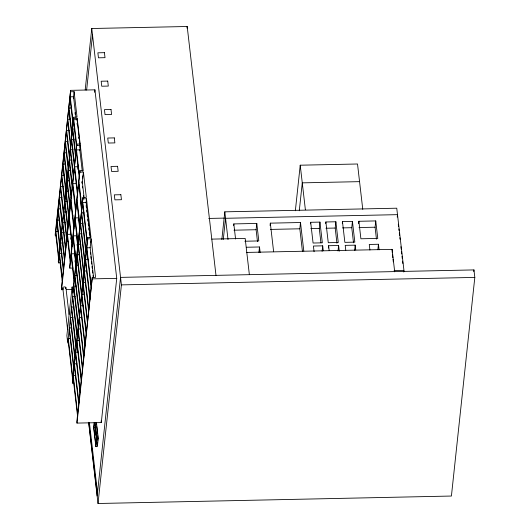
<?xml version="1.0" encoding="UTF-8"?>
<svg xmlns="http://www.w3.org/2000/svg" width="530" height="530" viewBox="0 0 530 530"><rect width="100%" height="100%" fill="white"/><g stroke="black" fill="none" stroke-linecap="round" stroke-linejoin="round"><path stroke-width="0.79" d="M70.622 90.352L55.186 234.578L55.345 235.982L70.622 90.352L94.923 89.835L116.732 278.356L101.296 422.582L76.996 423.092L76.837 421.688L92.273 277.462L95.585 277.389L91.12 238.778L87.808 238.851L72.365 383.077L74.021 383.038M73.398 98.242L74.101 91.69L70.788 91.763M74.101 91.69L77.042 117.143L73.73 117.216L58.293 261.436L58.452 262.847L60.937 262.794M58.452 262.847L73.73 117.216M77.029 120.191L77.208 118.554L73.895 118.621M77.208 118.554L80.149 144.008L76.843 144.074L61.401 288.3L61.566 289.711L63.149 289.678M61.566 289.711L76.843 144.074M85.178 90.001L91.763 28.514L187.189 26.5L215.988 275.368M79.798 147.28L80.149 144.008M72.497 218.413L72.848 215.134M76.188 183.963L76.366 182.327M77.771 169.202L78.208 165.102M79.791 150.334L80.315 145.412L77.002 145.485M86.622 90.06L92.511 35.013M80.315 145.412L83.236 170.68L79.924 170.753L69.655 266.716L69.814 268.12L73.127 268.054M69.814 268.12L79.924 170.753M81.918 182.982L82.097 181.34M82.448 178.06L82.673 175.94M74.445 255.751L74.975 250.829M76.466 236.883L76.817 233.604M78.221 220.48L78.745 215.558M80.328 200.797L80.765 196.696M82.17 183.214L83.402 172.091L80.09 172.157M73.723 287.028L72.067 287.061L66.873 335.596L67.734 343.056L83.011 197.425L86.324 197.352L83.402 172.091M83.011 197.425L72.769 293.11L72.067 287.061M94.658 92.299L94.923 89.835M90.186 237.698L86.099 202.381L86.489 198.763L83.177 198.829M86.489 198.763L90.955 237.374L87.642 237.44L72.365 383.077M90.405 242.488L90.57 240.984M93.578 277.309L90.16 247.735L91.12 238.778M76.996 423.092L92.273 277.462M94.247 422.337L93.677 427.67L95.877 446.651L97.348 446.618L98.249 438.237L96.42 422.423M94.784 422.562L96.593 438.144L95.857 445.014L93.863 427.789L94.433 422.45M96.758 440.059L95.334 427.756L95.579 425.471M95.877 446.651L96.771 438.27L94.943 422.45M97.328 444.981L97.659 441.934M97.818 440.403L97.778 435.653M97.156 496L120.555 277.382L473.946 269.916L474.814 277.415L451.414 496.04L98.023 503.5L88.695 422.88M98.023 503.5L121.423 284.882L91.763 28.514M187.017 28.143L187.189 26.5M221.838 239.573L224.806 211.834L396.758 208.204L403.946 270.353L403.767 271.996M223.282 239.494L225.555 218.287L397.5 214.657L397.242 217.108M233.657 225.488L233.823 223.918L256.778 223.435L258.799 240.931L244.867 241.23M257.487 241.653L256.103 229.722L256.778 223.435M258.912 252.479L259.501 246.973L246.384 247.252M270.075 225.508L270.327 223.15L300.497 222.514L303.803 251.101M295.349 210.768L300.225 165.201L357.518 163.995L362.772 209.37M299.284 210.755L302.272 182.857L359.565 181.644M302.471 251.67L299.828 228.794L300.497 222.514M310.514 223.865L310.679 222.295L319.948 222.103L322.346 242.833L313.078 243.031L310.679 222.295M320.935 242.74L319.272 228.384L319.948 222.103M322.107 251.339L322.697 245.834L313.429 246.033L314.085 251.737M325.705 223.547L325.87 221.977L335.868 221.765L338.266 242.495L328.269 242.707L325.87 221.977M328.368 248.066L328.62 245.715L338.61 245.503L339.273 251.207M336.947 243.204L335.192 228.052L335.868 221.765M338.021 251.001L338.61 245.503M342.294 223.196L342.466 221.626L352.437 221.414L354.835 242.144L344.864 242.356L342.466 221.626M353.517 242.853L351.768 227.701L352.437 221.414M354.596 250.65L355.186 245.151L345.209 245.363L345.779 250.253M358.618 223.633L358.876 221.282L375.75 220.924L377.777 238.42L360.897 238.778L358.876 221.282M376.459 239.143L375.081 227.211L375.75 220.924M377.863 249.756L378.453 244.257L369.271 244.449L369.92 250.047M246.556 252.432L392.101 249.358L392.279 252.803M393.432 260.833L393.326 261.82L393.041 259.356M473.774 271.546L473.946 269.916M65.402 288.638L65.627 288.472A1.583 1.027 -6.6 0 0 65.481 287.127A1.583 1.027 -6.6 0 0 63.408 287.18L63.116 287.392A1.583 1.027 -6.6 0 0 63.414 288.817M71.53 107.974L69.046 108.027L71.994 133.48M70.331 119.184L67.847 119.237L70.788 144.69M74.438 128.976L72.782 129.015L75.73 154.469M69.132 130.393L66.647 130.446L69.589 155.899M74.16 139.324L71.676 139.377L74.617 164.83M67.926 141.609L65.448 141.656L68.39 167.109M73.047 149.692L70.563 149.745L73.511 175.198M66.727 152.819L64.243 152.865L67.191 178.325M71.941 160.053L69.457 160.106L72.398 185.56M65.528 164.028L63.043 164.081L65.992 189.535M77.989 166.731L74.677 166.804L77.625 192.257M70.828 170.422L68.343 170.474L71.292 195.928M64.329 175.238L61.844 175.291L64.792 200.744M68.893 180.803L67.237 180.836L70.179 206.289M75.353 183.638L72.868 183.691L75.816 209.145M63.13 186.447L60.645 186.5L63.593 211.954M67.78 191.171L66.124 191.204L69.072 216.657M61.931 197.657L59.446 197.71L62.388 223.163M66.674 201.532L65.018 201.566L67.959 227.019M86.099 202.381L82.786 202.447L87.258 241.057M60.731 208.866L58.247 208.919L61.188 234.373M66.389 211.881L63.905 211.934L66.853 237.387M84.151 212.855L81.666 212.908L86.138 251.518M59.526 220.076L57.048 220.129L59.989 245.582M208.727 218.433L224.435 218.102M65.283 222.242L62.798 222.295L65.74 247.748M83.031 223.315L80.547 223.369L85.019 261.979M58.327 231.285L55.842 231.338L58.79 256.792M64.17 232.61L61.685 232.663L64.633 258.117M233.969 230.186L256.103 229.722M270.472 229.417L299.828 228.794M310.779 228.562L319.272 228.384M325.97 228.244L335.192 228.052M342.559 227.893L351.768 227.701M359.002 227.549L375.081 227.211M81.912 233.776L79.427 233.829L83.899 272.44M70.762 234.273L67.449 234.346L70.391 259.799M66.727 241.448L68.383 241.415M211.788 239.116L245.171 238.414L249.365 274.659M63.063 242.972L60.579 243.025L63.52 268.478M80.792 244.237L78.308 244.29L82.779 282.901M90.16 247.735L86.847 247.808L91.312 286.419M61.95 253.34L59.466 253.393L62.414 278.846M79.672 254.698L77.188 254.751L81.66 293.355M88.086 259.356L85.608 259.409L90.073 298.019M78.553 265.159L76.068 265.205L80.54 303.816M86.847 270.956L84.363 271.009L88.828 309.619M77.433 275.613L74.949 275.666L79.42 314.277M394.068 270.558L403.946 270.353M92.439 278.866L116.732 278.356M85.608 282.563L83.124 282.616L87.589 321.226M121.423 284.882L474.814 277.415M76.313 286.074L73.829 286.127L78.301 324.738M72.696 287.326L74.021 287.293M66.329 289.612L72.683 289.473M84.363 294.163L81.878 294.216L86.344 332.827M75.194 296.535L72.709 296.588L77.181 335.198M83.124 305.764L80.639 305.817L85.105 344.427M74.074 306.996L71.59 307.049L76.062 345.659M72.954 317.457L70.47 317.51L74.935 356.12M81.878 317.371L79.394 317.424L83.859 356.034M71.835 327.918L69.35 327.971L73.816 366.581M80.639 328.971L78.155 329.024L82.62 367.634M70.715 338.378L68.231 338.431L72.696 377.035M79.394 340.571L76.91 340.624L81.375 379.235M78.155 352.178L75.671 352.231L80.136 390.842M76.91 363.779L74.425 363.832L78.897 402.442M75.671 375.379L73.186 375.432L77.652 414.043M93.863 427.789L95.334 427.756M96.771 438.27L98.249 438.237M398.302 224.183L398.58 226.568M398.858 228.953L399.037 230.543M399.315 232.928L399.593 235.32M399.865 237.705L400.051 239.295M400.905 246.689L401.183 249.087M401.462 251.492L401.74 253.897M402.018 256.295L402.296 258.7M402.575 261.098L402.853 263.503M392.101 249.358L394.704 271.83M392.472 254.44L392.849 257.719M378.453 244.257L379.096 249.849M355.186 245.151L355.749 250.041M328.62 245.715L329.183 250.604M322.697 245.834L323.26 250.723M300.225 165.201L305.386 209.767M270.327 223.15L273.632 251.737M259.501 246.973L260.144 252.545M233.823 223.918L235.572 239.03M224.806 211.834L228.019 239.58M79.937 144.279L77.088 119.647L73.776 119.714L76.724 145.167M77.075 123.198L77.267 124.841M78.692 137.157L78.877 138.8M82.269 171.197L79.798 149.851L76.486 149.917L79.434 175.37M75.929 117.276L73.557 96.751L70.245 96.818L73.193 122.271M86.132 205.521L86.317 207.164M86.701 210.45L86.893 212.093M87.178 214.557L87.364 216.2M87.748 219.486L87.934 221.129M88.218 223.594L88.411 225.237M88.795 228.523L88.98 230.166M89.265 232.63L89.55 235.095M74.968 112.625L75.161 114.261M82.302 181.942L84.111 197.544M90.378 252.519L90.57 254.161M90.855 256.626L91.14 259.09M91.425 261.555L91.71 264.019M91.995 266.484L92.187 268.127M92.472 270.591L92.757 273.056M93.041 275.52L93.234 277.163M82.382 186.315L82.574 187.958M83.429 195.351L83.621 196.994M87.642 237.44L87.808 238.851M73.571 121.628L76.519 147.082M82.627 203.944L87.099 242.554M76.28 151.832L79.228 177.411M70.04 98.732L72.988 124.186M78.99 182.009L81.938 207.462M86.688 249.305L91.153 287.916M78.791 183.923L81.733 209.376M72.577 130.93L75.525 156.383M80.381 199.896L81.905 213.034M81.507 214.405L85.979 253.015M68.84 109.942L71.788 135.395M85.443 260.906L89.914 299.516M71.471 141.291L74.412 166.745M74.472 168.719L77.605 195.934M80.388 224.866L84.853 263.476M77.069 199.962L80.017 225.416M67.641 121.151L70.583 146.605M76.863 201.877L79.811 227.33M79.791 229.344L78.46 217.85L75.147 217.916L78.096 243.369M70.358 151.659L73.306 177.113M84.204 272.513L88.669 311.117M101.104 420.939L101.296 422.582M79.268 235.327L83.733 273.937M66.442 132.361L69.384 157.814M72.67 185.606L75.704 212M69.251 162.021L72.193 187.474M82.958 284.113L87.43 322.724M78.148 245.787L82.614 284.398M74.942 219.831L77.89 245.284M77.963 248.113L76.539 235.797L73.226 235.87L76.174 261.323M77.095 244.284L77.287 245.927M65.243 143.57L68.184 169.024M68.138 172.389L71.086 197.842M71.066 200.572L74.008 226.025M81.719 295.714L86.185 334.324M70.861 202.486L73.895 228.887M77.029 256.248L81.494 294.859M96.261 422.529L96.546 424.994M96.738 426.63L97.593 434.017M64.037 154.78L66.985 180.233M67.032 182.751L69.973 208.204M95.884 433.964L96.069 435.547M73.021 237.785L75.969 263.238M76.042 266.067L74.617 253.751L71.305 253.824L74.253 279.277M75.909 266.709L80.374 305.32M80.474 307.32L84.946 345.924M74.982 260.594L75.174 262.237M69.258 217.459L72.199 242.912M62.838 165.989L65.786 191.443M65.919 193.119L68.867 218.572M69.052 219.374L72.186 246.589M70.748 237.831L70.934 239.474M74.79 277.17L79.255 315.774M79.235 318.921L83.7 357.531M71.099 255.738L74.048 281.191M64.812 203.48L67.754 228.933M61.639 177.199L64.587 202.652M89.431 422.808L97.513 492.642M73.67 287.624L78.135 326.235M67.244 236.261L70.192 261.714M88.755 422.277L97.215 495.398M77.989 330.521L82.461 369.132M63.699 213.848L66.647 239.302M60.44 188.408L63.388 213.868M72.55 298.085L77.016 336.696M76.751 342.128L81.216 380.732M62.593 224.21L65.534 249.663M59.241 199.618L62.182 225.078M71.431 308.546L75.896 347.157M75.505 353.729L79.977 392.339M61.48 234.578L64.428 260.031M58.042 210.834L60.983 236.287M70.311 319.007L74.776 357.617M65.932 287.691L69.032 314.476M60.374 244.94L63.315 270.393M74.266 365.329L78.731 403.94M56.842 222.044L59.784 247.497M69.191 329.468L73.657 368.078M59.261 255.308L62.209 280.761M62.805 288.174L67.595 329.561M73.021 376.936L77.493 415.54M68.072 339.929L72.537 378.539M55.643 233.253L58.585 258.706M104.43 52.669L97.878 52.808L98.454 57.81L105.013 57.671L104.43 52.669M107.722 81.083L101.164 81.222L101.74 86.218L108.299 86.079L107.722 81.083M111.008 109.491L104.45 109.63L105.026 114.626L111.585 114.487L111.008 109.491M114.294 137.899L107.736 138.038L108.312 143.034L114.871 142.901L114.294 137.899M117.58 166.307L111.022 166.447L111.605 171.448L118.157 171.309L117.58 166.307M120.866 194.715L114.308 194.855L114.891 199.856L121.449 199.717L120.866 194.715"/></g></svg>
